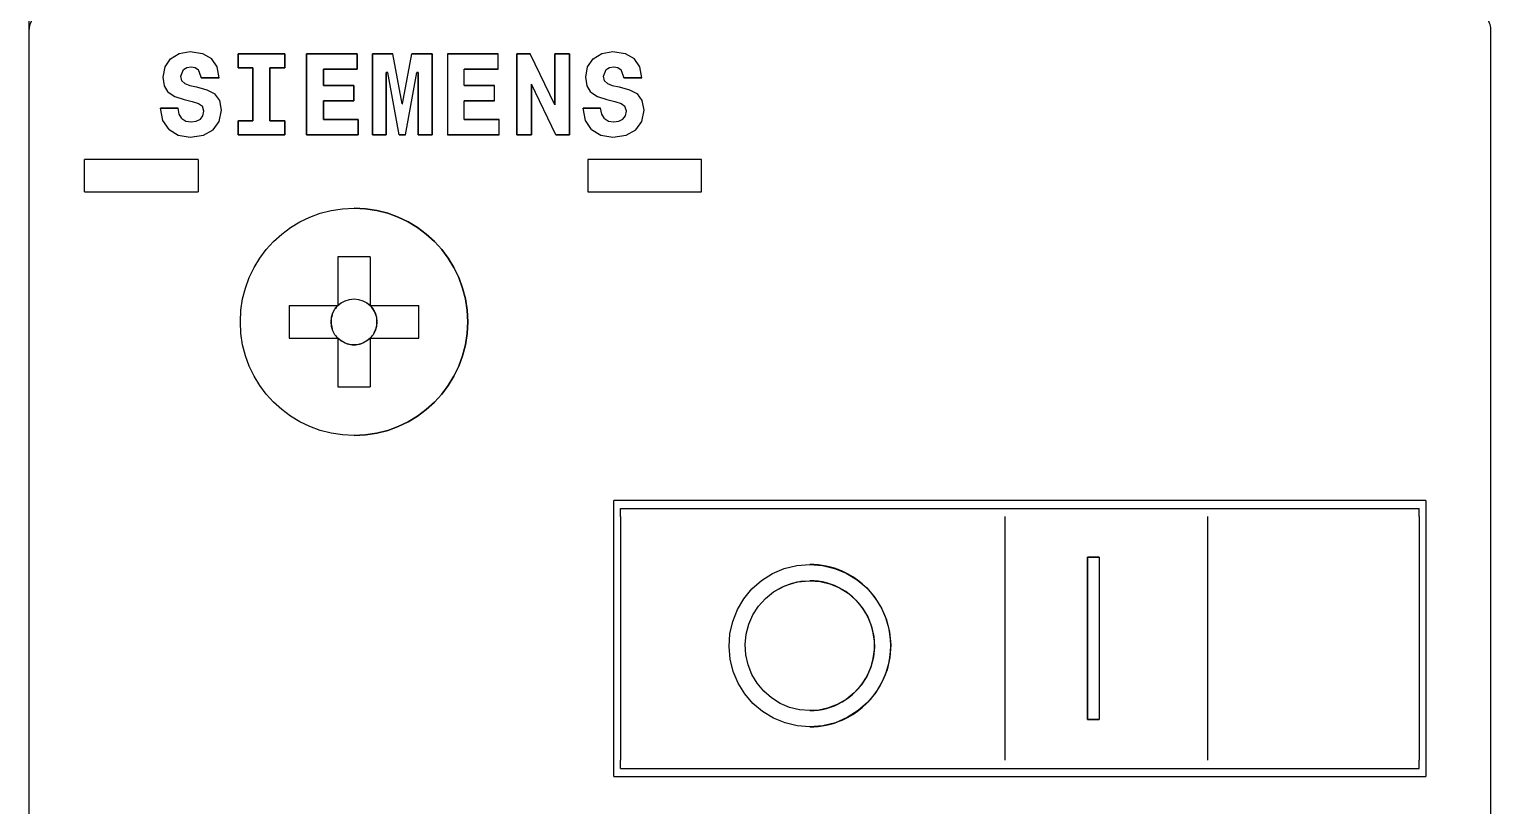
# Model space of a CAD drawing. Extents: x 72 to 370, y -12 to 333.
# Drawn here: x 187.5 to 232.5, y 146.6 to 170.5 of the extents above; entities that cross this region are included whole.
import ezdxf

# ---------------------------------------------------------------- set-up
doc = ezdxf.new("R2010")
doc.units = 0
doc.layers.get('0').update_dxf_attribs({"linetype": 'CONTINUOUS'})

msp = doc.modelspace()

# ---------------------------------------------------------------- linework, layer by layer
at = {"color": 250}
msp.add_line((187.5, 103.999992), (187.5, 193), dxfattribs=at)
at = {"color": 7}
for p, q in [((187.5, 126.499985), (187.5, 170.499985)), ((232.5, 126.499985), (232.5, 170.499985)), ((232.5, 126.499985), (232.5, 170.499985)), ((230.5, 155.999985), (205.5, 155.999985)), ((205.5, 147.499985), (230.5, 147.499985))]:
    msp.add_line(p, q, dxfattribs=at)
at = {"color": 7, "ltscale": 0.007723}
for p, q in [((191.850754, 169.59053), (192.113708, 169.75264)), ((191.850754, 169.59053), (192.113708, 169.75264)), ((204.862274, 169.59053), (205.125244, 169.75264)), ((204.862274, 169.59053), (205.125244, 169.75264))]:
    msp.add_line(p, q, dxfattribs=at)
at = {"color": 7, "ltscale": 0.008676}
for p, q in [((192.113708, 169.75264), (192.455933, 169.810272)), ((192.113708, 169.75264), (192.455933, 169.810272)), ((205.125244, 169.75264), (205.467468, 169.810272)), ((205.125244, 169.75264), (205.467468, 169.810272))]:
    msp.add_line(p, q, dxfattribs=at)
at = {"color": 7, "ltscale": 0.009565}
for p, q in [((192.455933, 169.810272), (192.834183, 169.75264)), ((192.455933, 169.810272), (192.834183, 169.75264)), ((205.467468, 169.810272), (205.845703, 169.75264)), ((205.467468, 169.810272), (205.845703, 169.75264))]:
    msp.add_line(p, q, dxfattribs=at)
at = {"color": 7, "ltscale": 0.007942}
for p, q in [((192.834183, 169.75264), (193.111557, 169.597733)), ((192.834183, 169.75264), (193.111557, 169.597733)), ((205.845703, 169.75264), (206.123077, 169.597733)), ((205.845703, 169.75264), (206.123077, 169.597733))]:
    msp.add_line(p, q, dxfattribs=at)
at = {"color": 7, "ltscale": 0.036023}
for p, q in [((195.370209, 169.745422), (193.929276, 169.745422)), ((193.929276, 169.745422), (195.370209, 169.745422)), ((193.929276, 167.245422), (195.370209, 167.245422)), ((195.370209, 167.245422), (193.929276, 167.245422))]:
    msp.add_line(p, q, dxfattribs=at)
at = {"color": 7, "ltscale": 0.010807}
for p, q in [((193.929291, 169.745422), (193.929291, 169.313156)), ((193.929291, 169.313156), (193.929291, 169.745422)), ((195.370209, 169.313156), (195.370209, 169.745422)), ((195.370209, 169.745422), (195.370209, 169.313156)), ((193.929291, 167.677704), (193.929291, 167.245422)), ((193.929291, 167.245422), (193.929291, 167.677704)), ((195.370209, 167.245422), (195.370209, 167.677704)), ((195.370209, 167.677704), (195.370209, 167.245422))]:
    msp.add_line(p, q, dxfattribs=at)
at = {"color": 7, "ltscale": 0.038995}
for p, q in [((197.600037, 169.745422), (196.040222, 169.745422)), ((196.040222, 169.745422), (197.600037, 169.745422)), ((201.937195, 169.745422), (200.377411, 169.745422)), ((200.377411, 169.745422), (201.937195, 169.745422)), ((202.963867, 167.245422), (202.963867, 168.805237)), ((202.963867, 168.805237), (202.963867, 167.245422))]:
    msp.add_line(p, q, dxfattribs=at)
at = {"color": 7, "ltscale": 0.0625}
for p, q in [((196.040237, 169.745422), (196.040237, 167.245422)), ((196.040237, 167.245422), (196.040237, 169.745422)), ((198.068329, 169.745422), (198.068329, 167.245422)), ((198.068329, 167.245422), (198.068329, 169.745422)), ((199.905502, 167.245422), (199.905502, 169.745422)), ((199.905502, 169.745422), (199.905502, 167.245422)), ((200.377411, 169.745422), (200.377411, 167.245422)), ((200.377411, 169.745422), (200.377411, 167.245422)), ((202.51358, 169.745422), (202.51358, 167.245422)), ((202.51358, 167.245422), (202.51358, 169.745422)), ((204.131012, 167.245422), (204.131012, 169.745422)), ((204.131012, 169.745422), (204.131012, 167.245422))]:
    msp.add_line(p, q, dxfattribs=at)
at = {"color": 7, "ltscale": 0.011887}
for p, q in [((197.600037, 169.269928), (197.600037, 169.745422)), ((197.600037, 169.745422), (197.600037, 169.269928)), ((201.93721, 169.269928), (201.93721, 169.745422)), ((201.93721, 169.269928), (201.93721, 169.745422))]:
    msp.add_line(p, q, dxfattribs=at)
at = {"color": 7, "ltscale": 0.01567}
for p, q in [((198.695129, 169.745422), (198.068329, 169.745422)), ((198.068329, 169.745422), (198.695129, 169.745422)), ((199.905502, 169.745422), (199.278702, 169.745422)), ((199.278702, 169.745422), (199.905502, 169.745422))]:
    msp.add_line(p, q, dxfattribs=at)
at = {"color": 7, "ltscale": 0.039196}
for p, q in [((198.979706, 168.203644), (198.695129, 169.745422)), ((198.979706, 168.203644), (198.695129, 169.745422)), ((198.994125, 168.203644), (199.278702, 169.745422)), ((198.994125, 168.203644), (199.278702, 169.745422))]:
    msp.add_line(p, q, dxfattribs=at)
at = {"color": 7, "ltscale": 0.010357}
for p, q in [((202.927841, 169.745422), (202.51358, 169.745422)), ((202.51358, 169.745422), (202.927841, 169.745422)), ((203.716736, 167.245422), (204.131012, 167.245422)), ((204.131012, 167.245422), (203.716736, 167.245422))]:
    msp.add_line(p, q, dxfattribs=at)
at = {"color": 7, "ltscale": 0.043462}
msp.add_line((203.680725, 168.178436), (202.927841, 169.745422), dxfattribs=at)
msp.add_line((203.680725, 168.178436), (202.927841, 169.745422), dxfattribs=at)
at = {"color": 7, "ltscale": 0.011257}
for p, q in [((204.131012, 169.745422), (203.680725, 169.745422)), ((203.680725, 169.745422), (204.131012, 169.745422)), ((202.51358, 167.245422), (202.963867, 167.245422)), ((202.963867, 167.245422), (202.51358, 167.245422))]:
    msp.add_line(p, q, dxfattribs=at)
at = {"color": 7, "ltscale": 0.039175}
for p, q in [((203.680725, 169.745422), (203.680725, 168.178436)), ((203.680725, 168.178436), (203.680725, 169.745422))]:
    msp.add_line(p, q, dxfattribs=at)
at = {"color": 7, "ltscale": 0.008144}
for p, q in [((191.62381, 169.021362), (191.681442, 169.341965)), ((191.62381, 169.021362), (191.681442, 169.341965)), ((204.63533, 169.021362), (204.692963, 169.341965)), ((204.63533, 169.021362), (204.692963, 169.341965))]:
    msp.add_line(p, q, dxfattribs=at)
at = {"color": 7, "ltscale": 0.007519}
for p, q in [((191.681442, 169.341965), (191.850754, 169.59053)), ((191.681442, 169.341965), (191.850754, 169.59053)), ((204.692963, 169.341965), (204.862274, 169.59053)), ((204.692963, 169.341965), (204.862274, 169.59053))]:
    msp.add_line(p, q, dxfattribs=at)
at = {"color": 7, "ltscale": 0.005536}
for p, q in [((192.171356, 169.057388), (192.254211, 169.262726)), ((192.171356, 169.057388), (192.254211, 169.262726)), ((205.182877, 169.057388), (205.265732, 169.262726)), ((205.182877, 169.057388), (205.265732, 169.262726))]:
    msp.add_line(p, q, dxfattribs=at)
at = {"color": 7, "ltscale": 0.002826}
for p, q in [((192.254211, 169.262726), (192.351471, 169.320358)), ((192.254211, 169.262726), (192.351471, 169.320358)), ((205.265732, 169.262726), (205.362991, 169.320358)), ((205.265732, 169.262726), (205.362991, 169.320358))]:
    msp.add_line(p, q, dxfattribs=at)
at = {"color": 7, "ltscale": 0.003391}
for p, q in [((192.351471, 169.320358), (192.484756, 169.345566)), ((192.351471, 169.320358), (192.484756, 169.345566)), ((205.362991, 169.320358), (205.496277, 169.345566)), ((205.362991, 169.320358), (205.496277, 169.345566))]:
    msp.add_line(p, q, dxfattribs=at)
at = {"color": 7, "ltscale": 0.003214}
for p, q in [((192.484756, 169.345566), (192.61084, 169.320358)), ((192.484756, 169.345566), (192.61084, 169.320358)), ((205.496277, 169.345566), (205.62236, 169.320358)), ((205.496277, 169.345566), (205.62236, 169.320358))]:
    msp.add_line(p, q, dxfattribs=at)
at = {"color": 7, "ltscale": 0.002998}
for p, q in [((192.61084, 169.320358), (192.7117, 169.255524)), ((192.61084, 169.320358), (192.7117, 169.255524)), ((205.62236, 169.320358), (205.723236, 169.255524)), ((205.62236, 169.320358), (205.723236, 169.255524))]:
    msp.add_line(p, q, dxfattribs=at)
at = {"color": 7, "ltscale": 0.006072}
for p, q in [((192.798157, 169.028564), (192.7117, 169.255524)), ((192.798157, 169.028564), (192.7117, 169.255524)), ((205.809677, 169.028564), (205.723236, 169.255524)), ((205.809677, 169.028564), (205.723236, 169.255524))]:
    msp.add_line(p, q, dxfattribs=at)
at = {"color": 7, "ltscale": 0.007718}
for p, q in [((193.28447, 169.341965), (193.111557, 169.597733)), ((193.28447, 169.341965), (193.111557, 169.597733)), ((206.29599, 169.341965), (206.123077, 169.597733)), ((206.29599, 169.341965), (206.123077, 169.597733))]:
    msp.add_line(p, q, dxfattribs=at)
at = {"color": 7, "ltscale": 0.008691}
for p, q in [((193.345703, 168.999756), (193.28447, 169.341965)), ((193.345703, 168.999756), (193.28447, 169.341965)), ((206.357239, 168.999756), (206.29599, 169.341965)), ((206.357239, 168.999756), (206.29599, 169.341965))]:
    msp.add_line(p, q, dxfattribs=at)
at = {"color": 7, "ltscale": 0.011438}
for p, q in [((193.929276, 169.313156), (194.38678, 169.313156)), ((194.38678, 169.313156), (193.929276, 169.313156)), ((194.912704, 169.313156), (195.370209, 169.313156)), ((195.370209, 169.313156), (194.912704, 169.313156)), ((194.38678, 167.677704), (193.929276, 167.677704)), ((193.929276, 167.677704), (194.38678, 167.677704)), ((195.370209, 167.677704), (194.912704, 167.677704)), ((194.912704, 167.677704), (195.370209, 167.677704))]:
    msp.add_line(p, q, dxfattribs=at)
at = {"color": 7, "ltscale": 0.040886}
for p, q in [((194.38678, 169.313156), (194.38678, 167.677704)), ((194.38678, 167.677704), (194.38678, 169.313156)), ((194.91272, 167.677704), (194.91272, 169.313156)), ((194.91272, 169.313156), (194.91272, 167.677704))]:
    msp.add_line(p, q, dxfattribs=at)
at = {"color": 7, "ltscale": 0.012428}
for p, q in [((196.55896, 168.772812), (196.55896, 169.269928)), ((196.55896, 169.269928), (196.55896, 168.772812)), ((200.896149, 168.772812), (200.896149, 169.269928)), ((200.896149, 168.772812), (200.896149, 169.269928))]:
    msp.add_line(p, q, dxfattribs=at)
at = {"color": 7, "ltscale": 0.026027}
for p, q in [((196.55896, 169.269928), (197.600037, 169.269928)), ((197.600037, 169.269928), (196.55896, 169.269928)), ((200.896133, 169.269928), (201.937195, 169.269928)), ((201.937195, 169.269928), (200.896133, 169.269928))]:
    msp.add_line(p, q, dxfattribs=at)
at = {"color": 7, "ltscale": 0.006648}
for p, q in [((191.663422, 168.758392), (191.62381, 169.021362)), ((191.663422, 168.758392), (191.62381, 169.021362)), ((204.674957, 168.758392), (204.63533, 169.021362)), ((204.674957, 168.758392), (204.63533, 169.021362))]:
    msp.add_line(p, q, dxfattribs=at)
at = {"color": 7, "ltscale": 0.005699}
for p, q in [((191.782303, 168.563873), (191.663422, 168.758392)), ((191.782303, 168.563873), (191.663422, 168.758392)), ((204.793823, 168.563873), (204.674957, 168.758392)), ((204.793823, 168.563873), (204.674957, 168.758392))]:
    msp.add_line(p, q, dxfattribs=at)
at = {"color": 7, "ltscale": 0.003585}
for p, q in [((192.200165, 168.916901), (192.171356, 169.057388)), ((192.200165, 168.916901), (192.171356, 169.057388)), ((205.2117, 168.916901), (205.182877, 169.057388)), ((205.2117, 168.916901), (205.182877, 169.057388)), ((192.844986, 167.839813), (192.87381, 167.980301)), ((192.844986, 167.839813), (192.87381, 167.980301)), ((205.856506, 167.839813), (205.88533, 167.980301)), ((205.856506, 167.839813), (205.88533, 167.980301))]:
    msp.add_line(p, q, dxfattribs=at)
at = {"color": 7, "ltscale": 0.003187}
for p, q in [((192.200165, 168.916901), (192.293823, 168.830444)), ((192.200165, 168.916901), (192.293823, 168.830444)), ((205.2117, 168.916901), (205.305359, 168.830444)), ((205.2117, 168.916901), (205.305359, 168.830444))]:
    msp.add_line(p, q, dxfattribs=at)
at = {"color": 7, "ltscale": 0.003964}
msp.add_line((192.293823, 168.830444), (192.441528, 168.772812), dxfattribs=at)
msp.add_line((192.293823, 168.830444), (192.441528, 168.772812), dxfattribs=at)
at = {"color": 7, "ltscale": 0.005353}
for p, q in [((192.441528, 168.772812), (192.650452, 168.725983)), ((192.441528, 168.772812), (192.650452, 168.725983)), ((205.453049, 168.772812), (205.661987, 168.725983)), ((205.453049, 168.772812), (205.661987, 168.725983))]:
    msp.add_line(p, q, dxfattribs=at)
at = {"color": 7, "ltscale": 0.00072}
for p, q in [((192.798157, 169.028564), (192.798157, 168.999756)), ((192.798157, 168.999756), (192.798157, 169.028564)), ((205.809692, 169.028564), (205.809692, 168.999756)), ((205.809692, 168.999756), (205.809692, 169.028564))]:
    msp.add_line(p, q, dxfattribs=at)
at = {"color": 7, "ltscale": 0.013689}
for p, q in [((192.798157, 168.999756), (193.345703, 168.999756)), ((193.345703, 168.999756), (192.798157, 168.999756)), ((205.809677, 168.999756), (206.357239, 168.999756)), ((206.357239, 168.999756), (205.809677, 168.999756))]:
    msp.add_line(p, q, dxfattribs=at)
at = {"color": 7, "ltscale": 0.023325}
for p, q in [((197.491959, 168.772812), (196.55896, 168.772812)), ((196.55896, 168.772812), (197.491959, 168.772812)), ((201.829132, 168.772812), (200.896133, 168.772812)), ((200.896133, 168.772812), (201.829132, 168.772812)), ((196.55896, 168.293701), (197.491959, 168.293701)), ((197.491959, 168.293701), (196.55896, 168.293701)), ((200.896133, 168.293701), (201.829132, 168.293701)), ((201.829132, 168.293701), (200.896133, 168.293701))]:
    msp.add_line(p, q, dxfattribs=at)
at = {"color": 7, "ltscale": 0.011978}
for p, q in [((197.491959, 168.293701), (197.491959, 168.772812)), ((197.491959, 168.772812), (197.491959, 168.293701)), ((201.829132, 168.293701), (201.829132, 168.772812)), ((201.829132, 168.293701), (201.829132, 168.772812))]:
    msp.add_line(p, q, dxfattribs=at)
at = {"color": 7, "ltscale": 0.048181}
for p, q in [((198.493408, 167.245422), (198.493408, 169.172668)), ((198.493408, 169.172668), (198.493408, 167.245422)), ((199.476837, 169.172668), (199.476837, 167.245422)), ((199.476837, 167.245422), (199.476837, 169.172668))]:
    msp.add_line(p, q, dxfattribs=at)
at = {"color": 7, "ltscale": 0.00108}
for p, q in [((198.493408, 169.172668), (198.536621, 169.172668)), ((198.536621, 169.172668), (198.493408, 169.172668))]:
    msp.add_line(p, q, dxfattribs=at)
at = {"color": 7, "ltscale": 0.048967}
msp.add_line((198.886047, 167.245422), (198.536621, 169.172668), dxfattribs=at)
msp.add_line((198.886047, 167.245422), (198.536621, 169.172668), dxfattribs=at)
at = {"color": 7, "ltscale": 0.048935}
msp.add_line((199.087784, 167.245422), (199.429993, 169.172668), dxfattribs=at)
msp.add_line((199.087784, 167.245422), (199.429993, 169.172668), dxfattribs=at)
at = {"color": 7, "ltscale": 0.001171}
for p, q in [((199.429993, 169.172668), (199.476837, 169.172668)), ((199.476837, 169.172668), (199.429993, 169.172668))]:
    msp.add_line(p, q, dxfattribs=at)
at = {"color": 7, "ltscale": 0.0433}
msp.add_line((203.716736, 167.245422), (202.963867, 168.805237), dxfattribs=at)
msp.add_line((203.716736, 167.245422), (202.963867, 168.805237), dxfattribs=at)
at = {"color": 7, "ltscale": 0.003963}
msp.add_line((205.305359, 168.830444), (205.453049, 168.772812), dxfattribs=at)
msp.add_line((205.305359, 168.830444), (205.453049, 168.772812), dxfattribs=at)
at = {"color": 7, "ltscale": 0.006095}
for p, q in [((191.782303, 168.563873), (191.984039, 168.426987)), ((191.782303, 168.563873), (191.984039, 168.426987)), ((204.793823, 168.563873), (204.99556, 168.426987)), ((204.793823, 168.563873), (204.99556, 168.426987))]:
    msp.add_line(p, q, dxfattribs=at)
at = {"color": 7, "ltscale": 0.007548}
for p, q in [((191.984039, 168.426987), (192.272217, 168.336929)), ((191.984039, 168.426987), (192.272217, 168.336929)), ((204.99556, 168.426987), (205.283752, 168.336929)), ((204.99556, 168.426987), (205.283752, 168.336929))]:
    msp.add_line(p, q, dxfattribs=at)
at = {"color": 7, "ltscale": 0.006379}
for p, q in [((192.272217, 168.336929), (192.520782, 168.279297)), ((192.272217, 168.336929), (192.520782, 168.279297)), ((205.283752, 168.336929), (205.532303, 168.279297)), ((205.283752, 168.336929), (205.532303, 168.279297))]:
    msp.add_line(p, q, dxfattribs=at)
at = {"color": 7, "ltscale": 0.008302}
msp.add_line((192.650452, 168.725983), (192.971069, 168.639526), dxfattribs=at)
msp.add_line((192.650452, 168.725983), (192.971069, 168.639526), dxfattribs=at)
at = {"color": 7, "ltscale": 0.00685}
for p, q in [((192.971069, 168.639526), (193.212418, 168.509842)), ((192.971069, 168.639526), (193.212418, 168.509842)), ((205.98259, 168.639526), (206.223938, 168.509842)), ((205.98259, 168.639526), (206.223938, 168.509842))]:
    msp.add_line(p, q, dxfattribs=at)
at = {"color": 7, "ltscale": 0.006232}
msp.add_line((193.363708, 168.311707), (193.212418, 168.509842), dxfattribs=at)
msp.add_line((193.363708, 168.311707), (193.212418, 168.509842), dxfattribs=at)
at = {"color": 7, "ltscale": 0.007684}
for p, q in [((193.417755, 168.009125), (193.363708, 168.311707)), ((193.417755, 168.009125), (193.363708, 168.311707)), ((206.429276, 168.009125), (206.375244, 168.311707)), ((206.429276, 168.009125), (206.375244, 168.311707))]:
    msp.add_line(p, q, dxfattribs=at)
at = {"color": 7, "ltscale": 0.008301}
msp.add_line((205.661987, 168.725983), (205.98259, 168.639526), dxfattribs=at)
msp.add_line((205.661987, 168.725983), (205.98259, 168.639526), dxfattribs=at)
at = {"color": 7, "ltscale": 0.006233}
msp.add_line((206.375244, 168.311707), (206.223938, 168.509842), dxfattribs=at)
msp.add_line((206.375244, 168.311707), (206.223938, 168.509842), dxfattribs=at)
at = {"color": 7, "ltscale": 0.013419}
for p, q in [((192.081299, 168.070358), (191.544556, 168.070358)), ((191.544556, 168.070358), (192.081299, 168.070358)), ((205.092819, 168.070358), (204.556076, 168.070358)), ((204.556076, 168.070358), (205.092819, 168.070358))]:
    msp.add_line(p, q, dxfattribs=at)
at = {"color": 7, "ltscale": 0.009626}
for p, q in [((191.616608, 167.692108), (191.544556, 168.070358)), ((191.616608, 167.692108), (191.544556, 168.070358)), ((204.628128, 167.692108), (204.556076, 168.070358)), ((204.628128, 167.692108), (204.556076, 168.070358))]:
    msp.add_line(p, q, dxfattribs=at)
at = {"color": 7, "ltscale": 0.004575}
for p, q in [((192.113708, 167.890244), (192.081299, 168.070358)), ((192.113708, 167.890244), (192.081299, 168.070358)), ((205.125244, 167.890244), (205.092819, 168.070358)), ((205.125244, 167.890244), (205.092819, 168.070358))]:
    msp.add_line(p, q, dxfattribs=at)
at = {"color": 7, "ltscale": 0.003923}
for p, q in [((192.196564, 167.756958), (192.113708, 167.890244)), ((192.196564, 167.756958), (192.113708, 167.890244)), ((205.208099, 167.756958), (205.125244, 167.890244)), ((205.208099, 167.756958), (205.125244, 167.890244))]:
    msp.add_line(p, q, dxfattribs=at)
at = {"color": 7, "ltscale": 0.005013}
for p, q in [((192.520782, 168.279297), (192.7117, 168.218048)), ((192.520782, 168.279297), (192.7117, 168.218048)), ((205.532303, 168.279297), (205.723236, 168.218048)), ((205.532303, 168.279297), (205.723236, 168.218048))]:
    msp.add_line(p, q, dxfattribs=at)
at = {"color": 7, "ltscale": 0.003728}
for p, q in [((192.7117, 168.218048), (192.830566, 168.127991)), ((192.7117, 168.218048), (192.830566, 168.127991)), ((205.723236, 168.218048), (205.842102, 168.127991)), ((205.723236, 168.218048), (205.842102, 168.127991))]:
    msp.add_line(p, q, dxfattribs=at)
at = {"color": 7, "ltscale": 0.003847}
for p, q in [((192.87381, 167.980301), (192.830566, 168.127991)), ((192.87381, 167.980301), (192.830566, 168.127991)), ((205.88533, 167.980301), (205.842102, 168.127991)), ((205.88533, 167.980301), (205.842102, 168.127991))]:
    msp.add_line(p, q, dxfattribs=at)
at = {"color": 7, "ltscale": 0.008796}
for p, q in [((193.352905, 167.6633), (193.417755, 168.009125)), ((193.352905, 167.6633), (193.417755, 168.009125)), ((206.364441, 167.6633), (206.429276, 168.009125)), ((206.364441, 167.6633), (206.429276, 168.009125))]:
    msp.add_line(p, q, dxfattribs=at)
at = {"color": 7, "ltscale": 0.014319}
for p, q in [((196.55896, 167.720932), (196.55896, 168.293701)), ((196.55896, 168.293701), (196.55896, 167.720932)), ((200.896149, 167.720932), (200.896149, 168.293701)), ((200.896149, 167.720932), (200.896149, 168.293701))]:
    msp.add_line(p, q, dxfattribs=at)
at = {"color": 7, "ltscale": 0.00036}
for p, q in [((198.994125, 168.203644), (198.979706, 168.203644)), ((198.979706, 168.203644), (198.994125, 168.203644))]:
    msp.add_line(p, q, dxfattribs=at)
at = {"color": 7, "ltscale": 0.008442}
for p, q in [((191.803925, 167.411133), (191.616608, 167.692108)), ((191.803925, 167.411133), (191.616608, 167.692108)), ((204.815445, 167.411133), (204.628128, 167.692108)), ((204.815445, 167.411133), (204.628128, 167.692108))]:
    msp.add_line(p, q, dxfattribs=at)
at = {"color": 7, "ltscale": 0.008325}
for p, q in [((191.803925, 167.411133), (192.088501, 167.23822)), ((191.803925, 167.411133), (192.088501, 167.23822)), ((204.815445, 167.411133), (205.100037, 167.23822)), ((204.815445, 167.411133), (205.100037, 167.23822))]:
    msp.add_line(p, q, dxfattribs=at)
at = {"color": 7, "ltscale": 0.003772}
for p, q in [((192.196564, 167.756958), (192.322647, 167.674103)), ((192.196564, 167.756958), (192.322647, 167.674103)), ((205.208099, 167.756958), (205.334183, 167.674103)), ((205.208099, 167.756958), (205.334183, 167.674103))]:
    msp.add_line(p, q, dxfattribs=at)
at = {"color": 7, "ltscale": 0.004028}
msp.add_line((192.322647, 167.674103), (192.481155, 167.645294), dxfattribs=at)
msp.add_line((192.322647, 167.674103), (192.481155, 167.645294), dxfattribs=at)
at = {"color": 7, "ltscale": 0.004088}
msp.add_line((192.481155, 167.645294), (192.64325, 167.666901), dxfattribs=at)
msp.add_line((192.481155, 167.645294), (192.64325, 167.666901), dxfattribs=at)
at = {"color": 7, "ltscale": 0.003586}
for p, q in [((192.64325, 167.666901), (192.769333, 167.735336)), ((192.64325, 167.666901), (192.769333, 167.735336)), ((205.654785, 167.666901), (205.780869, 167.735336)), ((205.654785, 167.666901), (205.780869, 167.735336))]:
    msp.add_line(p, q, dxfattribs=at)
at = {"color": 7, "ltscale": 0.003225}
for p, q in [((192.769333, 167.735336), (192.844986, 167.839813)), ((192.769333, 167.735336), (192.844986, 167.839813)), ((205.780869, 167.735336), (205.856506, 167.839813)), ((205.780869, 167.735336), (205.856506, 167.839813))]:
    msp.add_line(p, q, dxfattribs=at)
at = {"color": 7, "ltscale": 0.008503}
for p, q in [((192.866608, 167.23822), (193.165588, 167.40033)), ((192.866608, 167.23822), (193.165588, 167.40033)), ((205.878128, 167.23822), (206.177124, 167.40033)), ((205.878128, 167.23822), (206.177124, 167.40033))]:
    msp.add_line(p, q, dxfattribs=at)
at = {"color": 7, "ltscale": 0.008072}
for p, q in [((193.165588, 167.40033), (193.352905, 167.6633)), ((193.165588, 167.40033), (193.352905, 167.6633)), ((206.177124, 167.40033), (206.364441, 167.6633)), ((206.177124, 167.40033), (206.364441, 167.6633))]:
    msp.add_line(p, q, dxfattribs=at)
at = {"color": 7, "ltscale": 0.026747}
for p, q in [((197.628845, 167.720932), (196.55896, 167.720932)), ((196.55896, 167.720932), (197.628845, 167.720932)), ((201.966019, 167.720932), (200.896133, 167.720932)), ((200.896133, 167.720932), (201.966019, 167.720932))]:
    msp.add_line(p, q, dxfattribs=at)
at = {"color": 7, "ltscale": 0.011888}
for p, q in [((197.628845, 167.245422), (197.628845, 167.720932)), ((197.628845, 167.720932), (197.628845, 167.245422)), ((201.966034, 167.245422), (201.966034, 167.720932)), ((201.966034, 167.245422), (201.966034, 167.720932))]:
    msp.add_line(p, q, dxfattribs=at)
at = {"color": 7, "ltscale": 0.004027}
msp.add_line((205.334183, 167.674103), (205.492676, 167.645294), dxfattribs=at)
msp.add_line((205.334183, 167.674103), (205.492676, 167.645294), dxfattribs=at)
at = {"color": 7, "ltscale": 0.004089}
msp.add_line((205.492676, 167.645294), (205.654785, 167.666901), dxfattribs=at)
msp.add_line((205.492676, 167.645294), (205.654785, 167.666901), dxfattribs=at)
at = {"color": 7, "ltscale": 0.009401}
for p, q in [((192.088501, 167.23822), (192.459534, 167.176987)), ((192.088501, 167.23822), (192.459534, 167.176987)), ((205.100037, 167.23822), (205.471069, 167.176987)), ((205.100037, 167.23822), (205.471069, 167.176987))]:
    msp.add_line(p, q, dxfattribs=at)
at = {"color": 7, "ltscale": 0.010291}
for p, q in [((192.459534, 167.176987), (192.866608, 167.23822)), ((192.459534, 167.176987), (192.866608, 167.23822)), ((205.471069, 167.176987), (205.878128, 167.23822)), ((205.471069, 167.176987), (205.878128, 167.23822))]:
    msp.add_line(p, q, dxfattribs=at)
at = {"color": 7, "ltscale": 0.039716}
for p, q in [((196.040222, 167.245422), (197.628845, 167.245422)), ((197.628845, 167.245422), (196.040222, 167.245422))]:
    msp.add_line(p, q, dxfattribs=at)
at = {"color": 7, "ltscale": 0.010627}
for p, q in [((198.068329, 167.245422), (198.493408, 167.245422)), ((198.493408, 167.245422), (198.068329, 167.245422))]:
    msp.add_line(p, q, dxfattribs=at)
at = {"color": 7, "ltscale": 0.005043}
for p, q in [((198.886047, 167.245422), (199.087784, 167.245422)), ((199.087784, 167.245422), (198.886047, 167.245422))]:
    msp.add_line(p, q, dxfattribs=at)
at = {"color": 7, "ltscale": 0.010717}
for p, q in [((199.476837, 167.245422), (199.905502, 167.245422)), ((199.905502, 167.245422), (199.476837, 167.245422))]:
    msp.add_line(p, q, dxfattribs=at)
at = {"color": 7, "ltscale": 0.039715}
for p, q in [((200.377411, 167.245422), (201.966019, 167.245422)), ((201.966019, 167.245422), (200.377411, 167.245422))]:
    msp.add_line(p, q, dxfattribs=at)
at = {"color": 7, "ltscale": 0.0875}
for p, q in [((192.699997, 166.493851), (189.199997, 166.493851)), ((208.199997, 166.493851), (204.699997, 166.493851)), ((189.199997, 165.493851), (192.699997, 165.493851)), ((204.699997, 165.493851), (208.199997, 165.493851))]:
    msp.add_line(p, q, dxfattribs=at)
at = {"color": 7, "ltscale": 0.025}
for p, q in [((189.200012, 165.493851), (189.200012, 166.493851)), ((192.700012, 166.493851), (192.700012, 165.493851)), ((204.699997, 166.493851), (204.699997, 165.493851)), ((208.199997, 165.493851), (208.199997, 166.493851)), ((198, 163.493851), (197, 163.493851)), ((195.5, 161.993851), (195.5, 160.993851)), ((199.5, 160.993851), (199.5, 161.993851)), ((197, 159.493851), (198, 159.493851))]:
    msp.add_line(p, q, dxfattribs=at)
at = {"color": 7, "ltscale": 0.0375}
for p, q in [((197, 163.493851), (197, 161.993851)), ((198, 163.493851), (198, 161.993851)), ((195.5, 161.993851), (197, 161.993851)), ((198, 161.993851), (199.5, 161.993851)), ((195.5, 160.993851), (197, 160.993851)), ((197, 160.993851), (197, 159.493851)), ((198, 160.993851), (199.5, 160.993851)), ((198, 160.993851), (198, 159.493851))]:
    msp.add_line(p, q, dxfattribs=at)
at = {"color": 7, "ltscale": 0.002064}
msp.add_line((187.5, 159.532623), (187.5, 159.615173), dxfattribs=at)
at = {"color": 7, "ltscale": 0.2125}
for p, q in [((205.5, 147.499985), (205.5, 155.999985)), ((230.5, 155.999985), (230.5, 147.499985))]:
    msp.add_line(p, q, dxfattribs=at)
at = {"color": 250, "ltscale": 0.283795}
for p, q in [((205.699997, 155.750046), (217.051788, 155.750046)), ((205.699997, 147.750046), (217.051788, 147.750046))]:
    msp.add_line(p, q, dxfattribs=at)
at = {"color": 250, "ltscale": 0.00625}
for p, q in [((205.699997, 155.499985), (205.699997, 155.749985)), ((230.300003, 155.499985), (230.300003, 155.749985)), ((205.699997, 147.749985), (205.699997, 147.999985)), ((230.300003, 147.749985), (230.300003, 147.999985))]:
    msp.add_line(p, q, dxfattribs=at)
at = {"color": 7, "ltscale": 0.258455}
msp.add_line((206.699997, 155.750046), (217.038177, 155.750046), dxfattribs=at)
at = {"color": 250, "ltscale": 0.024269}
for p, q in [((217.051788, 155.749985), (218.022568, 155.749985)), ((217.051788, 147.749985), (218.022568, 147.749985))]:
    msp.add_line(p, q, dxfattribs=at)
at = {"color": 7, "ltscale": 0.01908}
msp.add_line((217.051788, 155.749985), (217.814972, 155.749985), dxfattribs=at)
at = {"color": 250, "ltscale": 0.134452}
for p, q in [((218.022568, 155.749985), (223.40065, 155.749985)), ((218.022568, 147.749985), (223.40065, 147.749985))]:
    msp.add_line(p, q, dxfattribs=at)
at = {"color": 7, "ltscale": 0.131157}
msp.add_line((218.022568, 155.749985), (223.268829, 155.749985), dxfattribs=at)
at = {"color": 250, "ltscale": 0.019594}
for p, q in [((223.40065, 155.749985), (224.184402, 155.749985)), ((223.40065, 147.749985), (224.184402, 147.749985))]:
    msp.add_line(p, q, dxfattribs=at)
at = {"color": 7, "ltscale": 0.019594}
msp.add_line((223.40065, 155.749985), (224.184402, 155.749985), dxfattribs=at)
at = {"color": 250, "ltscale": 0.15289}
for p, q in [((224.184402, 155.749985), (230.300003, 155.749985)), ((224.184402, 147.749985), (230.300003, 147.749985))]:
    msp.add_line(p, q, dxfattribs=at)
at = {"color": 7, "ltscale": 0.124661}
msp.add_line((224.313568, 155.749985), (229.300003, 155.749985), dxfattribs=at)
at = {"color": 250, "ltscale": 0.1875}
for p, q in [((205.699997, 155.499985), (205.699997, 147.999985)), ((230.300003, 155.499985), (230.300003, 147.999985))]:
    msp.add_line(p, q, dxfattribs=at)
at = {"color": 7, "ltscale": 0.1875}
for p, q in [((217.536987, 155.499985), (217.536987, 147.999985)), ((223.789185, 147.999985), (223.789185, 155.499985))]:
    msp.add_line(p, q, dxfattribs=at)
at = {"color": 7, "ltscale": 0.000237}
msp.add_line((187.5, 154.01712), (187.5, 154.026581), dxfattribs=at)
at = {"color": 250, "ltscale": 0.125}
for p, q in [((220.081909, 154.249985), (220.081909, 149.249985)), ((220.441345, 154.249985), (220.441345, 149.249985))]:
    msp.add_line(p, q, dxfattribs=at)
at = {"color": 250, "ltscale": 0.004463}
for p, q in [((220.260422, 154.249985), (220.081909, 154.249985)), ((220.081909, 149.249985), (220.260422, 149.249985))]:
    msp.add_line(p, q, dxfattribs=at)
at = {"color": 7, "ltscale": 0.008986}
for p, q in [((220.081909, 154.249985), (220.441345, 154.249985)), ((220.441345, 149.249985), (220.081909, 149.249985))]:
    msp.add_line(p, q, dxfattribs=at)
at = {"color": 7, "ltscale": 0.125}
for p, q in [((220.081909, 149.249985), (220.081909, 154.249985)), ((220.441345, 154.249985), (220.441345, 149.249985))]:
    msp.add_line(p, q, dxfattribs=at)
at = {"color": 250, "ltscale": 0.004523}
for p, q in [((220.441345, 154.249985), (220.260422, 154.249985)), ((220.260422, 149.249985), (220.441345, 149.249985))]:
    msp.add_line(p, q, dxfattribs=at)
at = {"color": 7, "ltscale": 0.000511}
msp.add_line((187.5, 151.258209), (187.5, 151.278641), dxfattribs=at)
at = {"color": 7, "ltscale": 0.008686}
msp.add_line((209.360825, 147.750046), (209.708252, 147.750046), dxfattribs=at)
at = {"color": 7, "ltscale": 0.007064}
msp.add_line((211.05835, 147.750046), (211.340912, 147.750046), dxfattribs=at)
at = {"color": 7, "ltscale": 0.007448}
msp.add_line((211.473373, 147.750046), (211.771301, 147.750046), dxfattribs=at)
at = {"color": 7, "ltscale": 0.011877}
msp.add_line((212.20282, 147.750046), (212.677902, 147.750046), dxfattribs=at)
at = {"color": 7, "ltscale": 0.012687}
msp.add_line((212.840332, 147.750046), (213.347824, 147.750046), dxfattribs=at)
at = {"color": 7, "ltscale": 0.004271}
msp.add_line((214.016998, 147.750046), (214.187851, 147.750046), dxfattribs=at)
at = {"color": 7, "ltscale": 0.001437}
msp.add_line((217.094971, 147.749985), (217.152451, 147.749985), dxfattribs=at)
at = {"color": 7, "ltscale": 0.001391}
msp.add_line((217.209824, 147.749985), (217.265472, 147.749985), dxfattribs=at)
at = {"color": 7, "ltscale": 0.001264}
msp.add_line((217.428101, 147.749985), (217.478653, 147.749985), dxfattribs=at)
at = {"color": 7, "ltscale": 0.001662}
msp.add_line((223.5186, 147.749985), (223.585083, 147.749985), dxfattribs=at)
at = {"color": 7, "ltscale": 0.001717}
msp.add_line((223.653564, 147.749985), (223.722244, 147.749985), dxfattribs=at)
at = {"color": 7, "ltscale": 0.001719}
msp.add_line((223.858337, 147.749985), (223.927109, 147.749985), dxfattribs=at)
at = {"color": 7, "ltscale": 0.001667}
msp.add_line((223.995728, 147.749985), (224.062408, 147.749985), dxfattribs=at)
at = {"color": 7, "ltscale": 0.00305}
msp.add_line((224.062408, 147.749985), (224.184402, 147.749985), dxfattribs=at)
at = {"color": 250}
for points in [[(211.533417, 149.027893), (211.146973, 149.058228), (210.769958, 149.148468), (210.411591, 149.296417), (210.080566, 149.498459), (209.78421, 149.75032), (209.530518, 150.045425), (209.325638, 150.376526), (209.174484, 150.735535), (209.080536, 151.114731), (209.046478, 151.503998), (209.073135, 151.893829), (209.159866, 152.27475), (209.304489, 152.637299), (209.503555, 152.972824), (209.752274, 153.273117), (210.044617, 153.530823), (210.381851, 153.744003), (210.748764, 153.900345), (211.135941, 153.995789), (211.533417, 154.027893)], [(211.533417, 149.527893), (211.218933, 149.553009), (210.912399, 149.627701), (210.621536, 149.750092), (210.353653, 149.917053), (210.11441, 150.125488), (209.911133, 150.369385), (209.748962, 150.642532), (209.631943, 150.938004), (209.562958, 151.248566), (209.543839, 151.566177), (209.575043, 151.882843), (209.655792, 152.190521), (209.784042, 152.481384), (209.956604, 152.748169), (210.169144, 152.984131), (210.416321, 153.183228), (210.763229, 153.372131), (211.140549, 153.488556), (211.533417, 153.527893)]]:
    msp.add_lwpolyline(points, dxfattribs=at)
at = {"color": 7}
for points in [[(211.533417, 149.027893), (211.146957, 149.058228), (210.769974, 149.148468), (210.411621, 149.296402), (210.080582, 149.498444), (209.78421, 149.75032), (209.530518, 150.04541), (209.325653, 150.376495), (209.1745, 150.735519), (209.080536, 151.114716), (209.046478, 151.503983), (209.073135, 151.893829), (209.159851, 152.27475), (209.304474, 152.637299), (209.503555, 152.972809), (209.752258, 153.273117), (210.044617, 153.530823), (210.381851, 153.744003), (210.748764, 153.900345), (211.135941, 153.995789), (211.533417, 154.027893)], [(211.533417, 154.027893), (211.920059, 153.997559), (212.297348, 153.907288), (212.656113, 153.759323), (212.987656, 153.557281), (213.284622, 153.305389), (213.53891, 153.010269), (213.744339, 152.679123), (213.895935, 152.320007), (213.990051, 151.941284), (214.024246, 151.552505), (213.997681, 151.163116), (213.911011, 150.782608), (213.766373, 150.420288), (213.567261, 150.08493), (213.318527, 149.784698), (213.02623, 149.526917), (212.688019, 149.312927), (212.320068, 149.155975), (211.931854, 149.06012), (211.533417, 149.027893)], [(211.533417, 149.527893), (211.218933, 149.552994), (210.91243, 149.627686), (210.621582, 149.750061), (210.353699, 149.917023), (210.114441, 150.125458), (209.911163, 150.369339), (209.748993, 150.642456), (209.631958, 150.937927), (209.562973, 151.248489), (209.543823, 151.566101), (209.575012, 151.882736), (209.655762, 152.190414), (209.783997, 152.481293), (209.956528, 152.748093), (210.169052, 152.984039), (210.416214, 153.183167), (210.691635, 153.34024), (210.988434, 153.451492), (211.258255, 153.508698), (211.533417, 153.527893)], [(211.533417, 153.527893), (211.847961, 153.502777), (212.154633, 153.428101), (212.445724, 153.305756), (212.713913, 153.13884), (212.953583, 152.93042), (213.157257, 152.686554), (213.319809, 152.413406), (213.437134, 152.117889), (213.506302, 151.807343), (213.525497, 151.489716), (213.494232, 151.173065), (213.4133, 150.865372), (213.284775, 150.574478), (213.111862, 150.307678), (212.898972, 150.071747), (212.651443, 149.87265), (212.375687, 149.715546), (212.078613, 149.604294), (211.80864, 149.547089), (211.533417, 149.527893)]]:
    msp.add_lwpolyline(points, dxfattribs=at)
for centre, radius in [((197.5, 161.493835), 3.5), ((197.5, 161.493851), 0.707107)]:
    msp.add_circle(centre, radius, dxfattribs=at)
for centre, radius, start, end in [((188, 170.499985), 0.5, 90.000003, 180.000005), ((232, 170.499985), 0.5, 0, 90.000003), ((197.5, 161.493851), 3.5, 270.000001, 89.999992), ((197.509918, 161.48349), 0.721262, 126.154413, 143.791915), ((197.490067, 161.483521), 0.721246, 36.205258, 53.84261), ((197.500107, 161.493805), 0.707189, 162.015215, 198.013851), ((197.5, 161.493851), 0.707107, 17.980115, 36.005434), ((197.5, 161.493851), 0.707107, 0.000009, 17.980115), ((197.495728, 161.493134), 0.711395, 0.120929, 17.929258), ((197.5, 161.493851), 0.707107, 327.845445, 0.00001), ((197.50853, 161.502625), 0.71919, 216.161393, 233.863142), ((197.5, 161.493851), 0.707107, 215.994554, 234.001436), ((197.5, 161.493851), 0.707107, 234.001436, 237.352297), ((197.551529, 161.857361), 1.071153, 255.390456, 267.244248), ((197.445709, 161.87561), 1.089531, 272.854129, 284.507551), ((197.490036, 161.504211), 0.721306, 306.1552, 323.804075)]:
    msp.add_arc(centre, radius, start, end, dxfattribs=at)
at = {"color": 250}
for centre, radius, start, end in [((211.533096, 151.546143), 2.481748, 66.334825, 89.992544), ((211.533005, 151.54184), 1.98606, 59.890029, 89.987988), ((211.52063, 151.527893), 2.503968, 293.766563, 66.241148), ((211.522095, 151.527893), 2.00391, 300.179297, 59.820341), ((211.53299, 151.514038), 1.986168, 270.012538, 300.108484), ((211.533051, 151.509766), 2.481887, 270.008323, 293.672469)]:
    msp.add_arc(centre, radius, start, end, dxfattribs=at)

doc.saveas('drawing.dxf')
